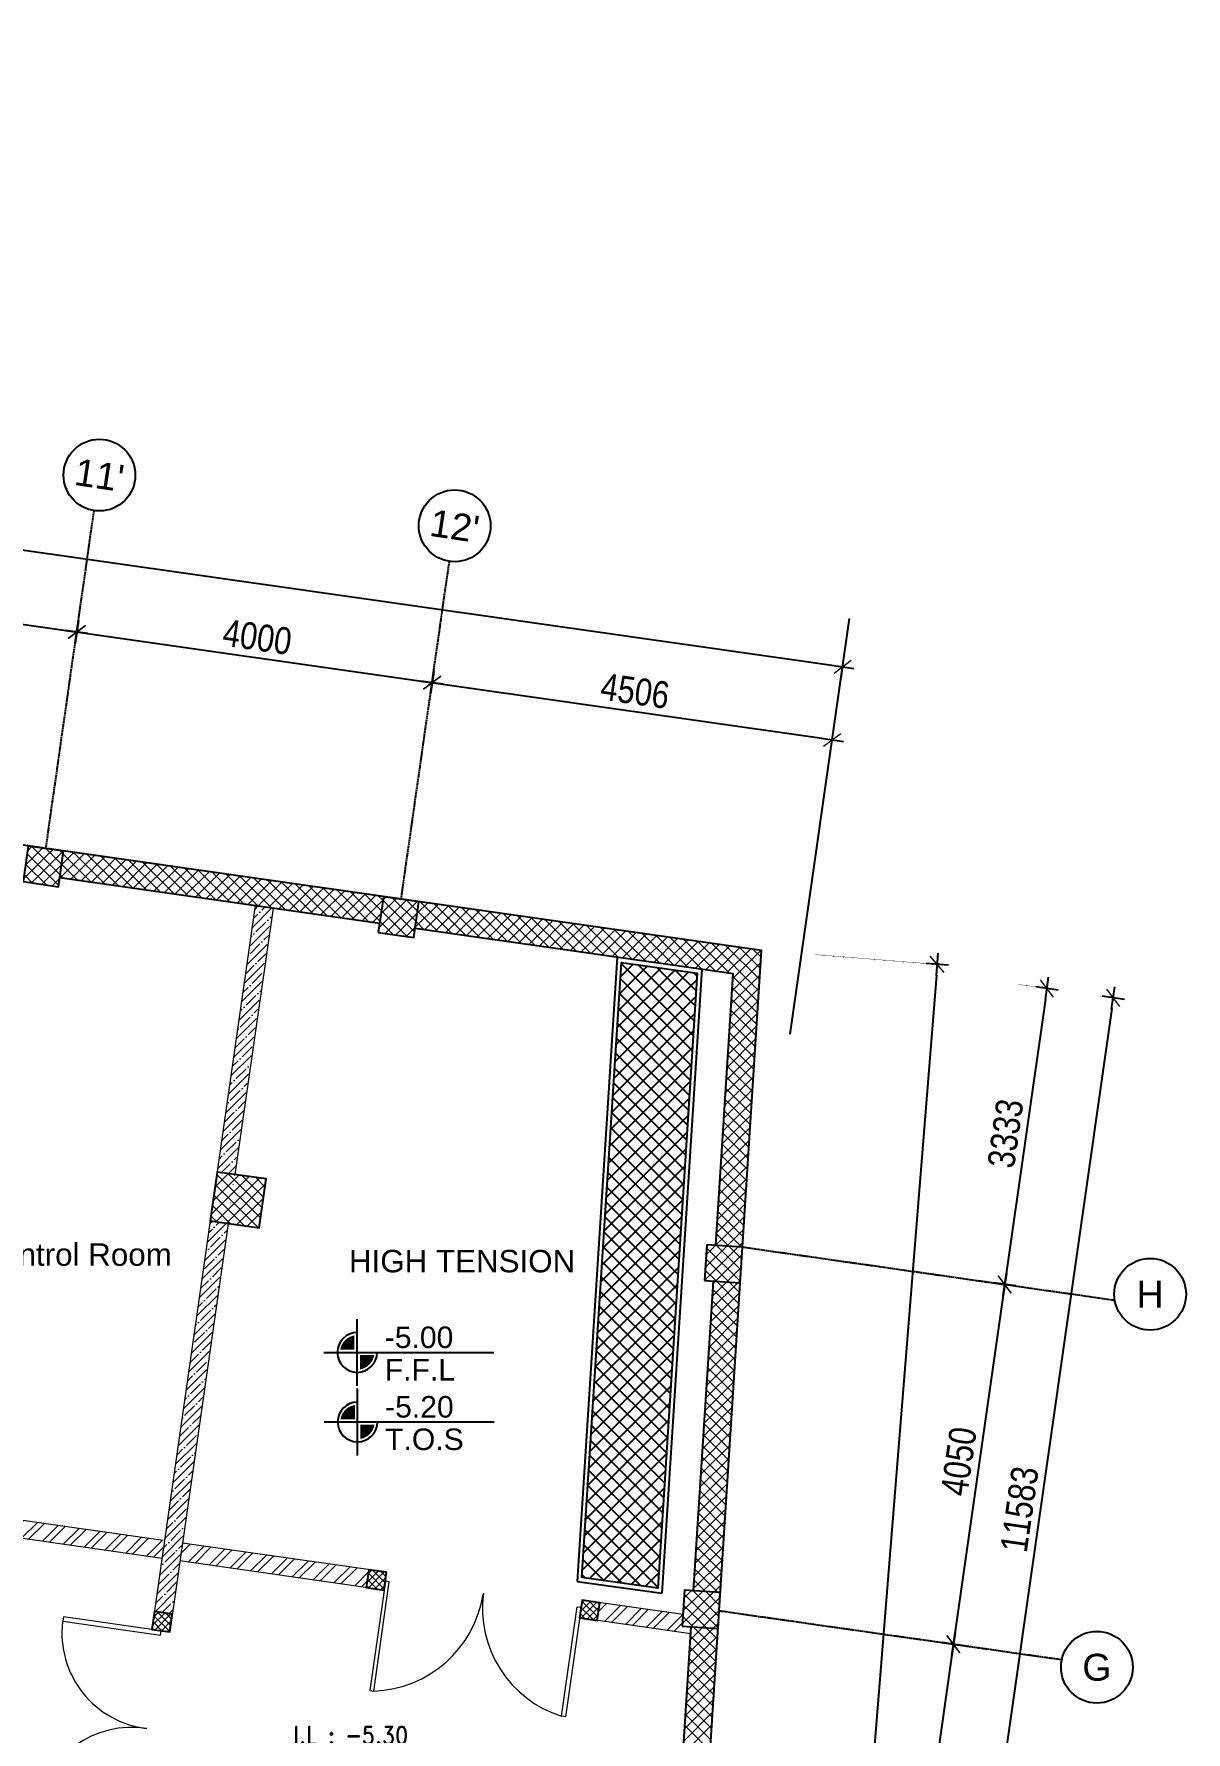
# Model space of a CAD drawing. Header units: inches. Extents: x 860051 to 1567527, y 277639 to 595672.
# Drawn here: x 1064481 to 1077322, y 358792 to 377720 of the extents above; entities that cross this region are included whole.
import ezdxf
from ezdxf.enums import TextEntityAlignment as Align

# ---------------------------------------------------------------- set-up
doc = ezdxf.new("R2010")
doc.units = ezdxf.units.IN
doc.header["$MEASUREMENT"] = 0
doc.linetypes.add('CENTER', pattern=[50.8, 31.75, -6.35, 6.35, -6.35])
doc.linetypes.add('DOT2', pattern=[3.175, 0, -3.175])
for name, color, linetype, lineweight in [('A-BLOCK', 43, 'Continuous', 13), ('A-DOOR', 10, 'Continuous', 15), ('A-HATCH CONCRETE', 254, 'Continuous', 5), ('wall hatch', 252, 'Continuous', 0)]:
    doc.layers.add(name, color=color, linetype=linetype, lineweight=lineweight)
for name, color, linetype in [('Axis', 9, 'CENTER'), ('dim-axis', 15, 'Continuous'), ('FFNEW', 252, 'Continuous'), ('P-PIPE-DRA-TXT', 181, 'Continuous'), ('S-COL', 210, 'Continuous'), ('S-WALL', 1, 'Continuous'), ('STEEL', 5, 'Continuous'), ('TEXT', 181, 'Continuous'), ('TRENCH', 8, 'Continuous')]:
    doc.layers.add(name, color=color, linetype=linetype)
doc.styles.add('ARIAL', font='ARIALN.TTF')
doc.styles.add('SS', font='romand.shx', dxfattribs={"width": 0.85, "height": 200})
doc.styles.add('style1', font='arial.ttf')
doc.dimstyles.new('DIM-100', dxfattribs={"dimscale": 150, "dimtxt": 2, "dimasz": 1, "dimexe": 0.75, "dimexo": 1, "dimgap": 0.5, "dimtad": 1, "dimdec": 0, "dimzin": 11, "dimdsep": 46, "dimtxsty": 'ARIAL', "dimblk": 'R', "dimcen": 2.5, "dimdle": 1, "dimclrd": 256, "dimclre": 256, "dimclrt": 256, "dimazin": 0, "dimtfac": 1, "dimtdec": 0, "dimtix": 1, "dimtmove": 2, "dimatfit": 3, "dimldrblk": 'R', "dimtolj": 1, "dimtzin": 3, "dimlwd": -1, "dimlwe": 13, "dimarcsym": 0})
pattern_1 = [(45, (1013480.555, -68927.58), (-39.7747564, 39.7747564), []), (135, (1013480.555, -68927.58), (-39.7747564, -39.7747564), [])]
pattern_2 = [(45, (1013480.555, -68927.58), (-66.29126, 66.29126), []), (135, (1013480.555, -68927.58), (-66.29126, -66.29126), [])]

# ---------------------------------------------------------------- blocks, each defined once
blk = doc.blocks.new('R')
for p, q in [((-1.05, 0), (1.05, 0)), ((0, -1.05), (0, 1.05))]:
    blk.add_line(p, q)
at = {"color": 4, "lineweight": 13}
blk.add_line((-0.71, -0.71), (0.71, 0.71), dxfattribs=at)
blk = doc.blocks.new('*D99')
at = {"layer": 'Defpoints', "color": 0, "transparency": 16777216}
for p in [(1472526, 590047), (1472055, 586747), (1472522, 586681)]:
    blk.add_point(p, dxfattribs=at)
at = {"layer": 'dim-axis', "color": 251, "linetype": 'DOT2', "lineweight": 13, "transparency": 16777216}
for p, q in [((1472675, 590025), (1473104, 589964)), ((1472204, 586726), (1472633, 586665))]:
    blk.add_line(p, q, dxfattribs=at)
at = {"layer": 'dim-axis', "color": 251, "transparency": 16777216}
blk.add_line((1472976, 589861), (1472539, 586800), dxfattribs=at)
at = {"layer": 'dim-axis', "color": 251, "transparency": 16777216, "xscale": 120, "yscale": 120, "zscale": 120}
for p, rotation in [((1472993, 589980), 81.87732561324607), ((1472522, 586681), 261.8773256132461)]:
    blk.add_blockref('R', p, dxfattribs=dict(at, rotation=rotation))
at = {"layer": 'dim-axis', "color": 251, "transparency": 16777216, "insert": (1472531, 588363), "char_height": 300, "attachment_point": 5, "rotation": 81.8773, "style": 'ARIAL'}
blk.add_mtext('\\A1;3333', dxfattribs=at)
blk = doc.blocks.new('*D100')
at = {"layer": 'Defpoints', "color": 0, "transparency": 16777216}
for p in [(1472055, 586747), (1471950, 582671), (1471950, 582671)]:
    blk.add_point(p, dxfattribs=at)
at = {"layer": 'dim-axis', "color": 251, "linetype": 'DOT2', "lineweight": 13, "transparency": 16777216}
for p, q in [((1472204, 586726), (1472633, 586665)), ((1471801, 582693), (1471838, 582687))]:
    blk.add_line(p, q, dxfattribs=at)
at = {"layer": 'dim-axis', "color": 251, "transparency": 16777216}
blk.add_line((1472505, 586562), (1471967, 582790), dxfattribs=at)
at = {"layer": 'dim-axis', "color": 251, "transparency": 16777216, "xscale": 120, "yscale": 120, "zscale": 120}
for p, rotation in [((1472522, 586681), 81.87732904779527), ((1471950, 582671), 261.8773290477953)]:
    blk.add_blockref('R', p, dxfattribs=dict(at, rotation=rotation))
at = {"layer": 'dim-axis', "color": 251, "transparency": 16777216, "insert": (1472010, 584708), "char_height": 300, "attachment_point": 5, "rotation": 81.8773, "style": 'ARIAL'}
blk.add_mtext('\\A1;4050', dxfattribs=at)
blk = doc.blocks.new('*D101')
at = {"layer": 'Defpoints', "color": 0, "transparency": 16777216}
for p in [(1471950, 582671), (1471356, 578514), (1471356, 578514)]:
    blk.add_point(p, dxfattribs=at)
at = {"layer": 'dim-axis', "color": 251, "linetype": 'DOT2', "lineweight": 13, "transparency": 16777216}
for p, q in [((1472098, 582650), (1472061, 582656)), ((1471505, 578492), (1471468, 578498))]:
    blk.add_line(p, q, dxfattribs=at)
at = {"layer": 'dim-axis', "color": 251, "transparency": 16777216}
blk.add_line((1471933, 582553), (1471373, 578632), dxfattribs=at)
at = {"layer": 'dim-axis', "color": 251, "transparency": 16777216, "xscale": 120, "yscale": 120, "zscale": 120}
for p, rotation in [((1471950, 582671), 81.87732904779527), ((1471356, 578514), 261.8773290477953)]:
    blk.add_blockref('R', p, dxfattribs=dict(at, rotation=rotation))
at = {"layer": 'dim-axis', "color": 251, "transparency": 16777216, "insert": (1471427, 580625), "char_height": 300, "attachment_point": 5, "rotation": 81.8773, "style": 'ARIAL'}
blk.add_mtext('\\A1;4200', dxfattribs=at)
blk = doc.blocks.new('*D104')
at = {"layer": 'Defpoints', "color": 0, "transparency": 16777216}
for p in [(1420642, 597441), (1470715, 593565), (1470260, 590370)]:
    blk.add_point(p, dxfattribs=at)
at = {"layer": 'dim-axis', "color": 251, "linetype": 'DOT2', "lineweight": 13, "transparency": 16777216}
for p, q in [((1420663, 597590), (1421113, 600748)), ((1470281, 590519), (1470731, 593676))]:
    blk.add_line(p, q, dxfattribs=at)
at = {"layer": 'dim-axis', "color": 251, "transparency": 16777216}
blk.add_line((1421216, 600619), (1470596, 593582), dxfattribs=at)
at = {"layer": 'dim-axis', "color": 251, "transparency": 16777216, "xscale": 120, "yscale": 120, "zscale": 120}
for p, rotation in [((1421097, 600636), 171.8890881608404), ((1470715, 593565), 351.8890881608405)]:
    blk.add_blockref('R', p, dxfattribs=dict(at, rotation=rotation))
at = {"layer": 'dim-axis', "color": 251, "transparency": 16777216, "insert": (1445938, 597327), "char_height": 300, "attachment_point": 5, "rotation": 351.8891, "style": 'ARIAL'}
blk.add_mtext('\\A1;50119', dxfattribs=at)
blk = doc.blocks.new('*D105')
at = {"layer": 'Defpoints', "color": 0, "transparency": 16777216}
for p in [(1473731, 589875), (1472094, 578408), (1472094, 578408)]:
    blk.add_point(p, dxfattribs=at)
at = {"layer": 'dim-axis', "color": 251, "linetype": 'DOT2', "lineweight": 13, "transparency": 16777216}
for p, q in [((1473582, 589896), (1473620, 589891)), ((1471946, 578429), (1471983, 578424))]:
    blk.add_line(p, q, dxfattribs=at)
at = {"layer": 'dim-axis', "color": 251, "transparency": 16777216}
blk.add_line((1473714, 589756), (1472111, 578527), dxfattribs=at)
at = {"layer": 'dim-axis', "color": 251, "transparency": 16777216, "xscale": 120, "yscale": 120, "zscale": 120}
for p, rotation in [((1473731, 589875), 81.87726641554076), ((1472094, 578408), 261.8772664155408)]:
    blk.add_blockref('R', p, dxfattribs=dict(at, rotation=rotation))
at = {"layer": 'dim-axis', "color": 251, "transparency": 16777216, "insert": (1472687, 584174), "char_height": 300, "attachment_point": 5, "rotation": 81.8773, "style": 'ARIAL'}
blk.add_mtext('\\A1;11583', dxfattribs=at)
blk = doc.blocks.new('*D82')
at = {"layer": 'Defpoints', "color": 0, "transparency": 16777216}
for p in [(1458412, 595871), (1462372, 595306), (1462179, 593953)]:
    blk.add_point(p, dxfattribs=at)
at = {"layer": 'dim-axis', "color": 251, "linetype": 'DOT2', "lineweight": 13, "transparency": 16777216}
for p, q in [((1458391, 595723), (1458203, 594407)), ((1462351, 595157), (1462163, 593842))]:
    blk.add_line(p, q, dxfattribs=at)
at = {"layer": 'dim-axis', "color": 251, "transparency": 16777216}
blk.add_line((1458338, 594502), (1462060, 593970), dxfattribs=at)
at = {"layer": 'dim-axis', "color": 251, "transparency": 16777216, "xscale": 120, "yscale": 120, "zscale": 120}
for p, rotation in [((1458219, 594519), 171.8736112541112), ((1462179, 593953), 351.8736112541112)]:
    blk.add_blockref('R', p, dxfattribs=dict(at, rotation=rotation))
at = {"layer": 'dim-axis', "color": 251, "transparency": 16777216, "insert": (1460231, 594462), "char_height": 300, "attachment_point": 5, "rotation": 351.8736, "style": 'ARIAL'}
blk.add_mtext('\\A1;4000', dxfattribs=at)
blk = doc.blocks.new('*D83')
at = {"layer": 'Defpoints', "color": 0, "transparency": 16777216}
for p in [(1462372, 595306), (1466332, 594741), (1466139, 593388)]:
    blk.add_point(p, dxfattribs=at)
at = {"layer": 'dim-axis', "color": 251, "linetype": 'DOT2', "lineweight": 13, "transparency": 16777216}
for p, q in [((1462351, 595157), (1462163, 593842)), ((1466311, 594592), (1466123, 593276))]:
    blk.add_line(p, q, dxfattribs=at)
at = {"layer": 'dim-axis', "color": 251, "transparency": 16777216}
blk.add_line((1462298, 593936), (1466020, 593405), dxfattribs=at)
at = {"layer": 'dim-axis', "color": 251, "transparency": 16777216, "xscale": 120, "yscale": 120, "zscale": 120}
for p, rotation in [((1462179, 593953), 171.8736112541112), ((1466139, 593388), 351.8736112541112)]:
    blk.add_blockref('R', p, dxfattribs=dict(at, rotation=rotation))
at = {"layer": 'dim-axis', "color": 251, "transparency": 16777216, "insert": (1464191, 593896), "char_height": 300, "attachment_point": 5, "rotation": 351.8736, "style": 'ARIAL'}
blk.add_mtext('\\A1;4000', dxfattribs=at)
blk = doc.blocks.new('*D84')
at = {"layer": 'Defpoints', "color": 0, "transparency": 16777216}
for p in [(1466332, 594741), (1470599, 592751), (1470462, 591787)]:
    blk.add_point(p, dxfattribs=at)
at = {"layer": 'dim-axis', "color": 251, "linetype": 'DOT2', "lineweight": 13, "transparency": 16777216}
for p, q in [((1466311, 594592), (1466123, 593276)), ((1470483, 591935), (1470615, 592862))]:
    blk.add_line(p, q, dxfattribs=at)
at = {"layer": 'dim-axis', "color": 251, "transparency": 16777216}
blk.add_line((1466257, 593371), (1470481, 592768), dxfattribs=at)
at = {"layer": 'dim-axis', "color": 251, "transparency": 16777216, "xscale": 120, "yscale": 120, "zscale": 120}
for p, rotation in [((1466139, 593388), 171.8736112541112), ((1470599, 592751), 351.8736112541112)]:
    blk.add_blockref('R', p, dxfattribs=dict(at, rotation=rotation))
at = {"layer": 'dim-axis', "color": 251, "transparency": 16777216, "insert": (1468401, 593295), "char_height": 300, "attachment_point": 5, "rotation": 351.8736, "style": 'ARIAL'}
blk.add_mtext('\\A1;4506', dxfattribs=at)
blk = doc.blocks.new('*D85')
at = {"layer": 'Defpoints', "color": 0, "transparency": 16777216}
for p in [(1470260, 590369), (1468019, 562459), (1469530, 562337)]:
    blk.add_point(p, dxfattribs=at)
at = {"layer": 'dim-axis', "color": 251, "linetype": 'DOT2', "lineweight": 13, "transparency": 16777216}
for p, q in [((1470409, 590357), (1471882, 590239)), ((1468169, 562447), (1469642, 562328))]:
    blk.add_line(p, q, dxfattribs=at)
at = {"layer": 'dim-axis', "color": 251, "transparency": 16777216}
blk.add_line((1471760, 590128), (1469539, 562457), dxfattribs=at)
at = {"layer": 'dim-axis', "color": 251, "transparency": 16777216, "xscale": 120, "yscale": 120, "zscale": 120}
for p, rotation in [((1471770, 590248), 85.410651128382), ((1469530, 562337), 265.410651128382)]:
    blk.add_blockref('R', p, dxfattribs=dict(at, rotation=rotation))
at = {"layer": 'dim-axis', "color": 251, "transparency": 16777216, "insert": (1470422, 576311), "char_height": 300, "attachment_point": 5, "rotation": 85.4107, "style": 'ARIAL'}
blk.add_mtext('\\A1;28000', dxfattribs=at)
blk = doc.blocks.new('SGSR')
at = {"layer": 'Axis', "color": 251, "ltscale": 0.5}
for p, q in [((1461834.2, 591539.6), (1462371.9, 595305.9)), ((1465794.1, 590974.5), (1466331.7, 594740.6)), ((1469599, 587098), (1473733.4, 586507.9)), ((1469339.1, 583044), (1473161.2, 582498.5))]:
    blk.add_line(p, q, dxfattribs=at)
at = {"layer": 'Axis', "color": 251, "linetype": 'Continuous', "ltscale": 0.5}
blk.add_line((1470131, 589469), (1470792.7, 594104.7), dxfattribs=at)
at = {"layer": 'Axis', "color": 251, "linetype": 'Continuous'}
for centre in [(1462431.2, 595702.1), (1466390.9, 595137), (1474142.1, 586571.3), (1473548.5, 582413.6)]:
    blk.add_circle(centre, 400, dxfattribs=at)
at = {"layer": 'S-WALL', "color": 251}
blk.add_lwpolyline([(1417889.2, 562458.6), (1468019.2, 562458.6), (1469810.8, 590401.2), (1420184.3, 597484.1)], close=True, dxfattribs=at)
at = {"layer": 'Axis', "color": 251, "linetype": 'Continuous', "style": 'style1'}
for s, p in [("11'", (1462431.2, 595702.1)), ("12'", (1466390.9, 595137))]:
    blk.add_text(s, height=300, rotation=351.41133, dxfattribs=at).set_placement(p, align=Align.MIDDLE)
for s, p in [('H', (1474142.1, 586571.3)), ('G', (1473548.5, 582413.6))]:
    blk.add_text(s, height=300, dxfattribs=at).set_placement(p, align=Align.MIDDLE)
at = {"layer": 'dim-axis', "color": 251}
for p1, p2, distance, picture, middle in [((1420641.6, 597441.4), (1470259.6, 590370.1), 3227.1, '*D104', (1445938.1, 597326.5)), ((1470259.6, 590369.1), (1468019.2, 562458.6), 1515.3, '*D85', (1470422.4, 576310.8)), ((1473731, 589874.6), (1472094.4, 578408.2), 0, '*D105', (1472686.8, 584173.7)), ((1472526, 590046.6), (1472055.2, 586747.4), 471.4, '*D99', (1472531.4, 588362.6))]:
    dim = blk.add_aligned_dim(p1=p1, p2=p2, distance=distance, dimstyle='DIM-100', override={"dimasz": 0.8, "dimclrd": 251, "dimclre": 251, "dimclrt": 251}, dxfattribs=at)
    dim.commit()
    dim.dimension.update_dxf_attribs({"geometry": picture, "text_midpoint": middle})
for base, p1, p2, angle, picture, middle in [((1462178.7, 593953.2), (1458412, 595871.2), (1462371.9, 595305.9), 171.87361, '*D82', (1460231.1, 594461.8)), ((1466138.6, 593387.8), (1462371.9, 595305.9), (1466331.7, 594740.6), 171.87361, '*D83', (1464190.9, 593896.4)), ((1470599.5, 592750.8), (1466331.7, 594740.6), (1470461.8, 591786.8), 171.87361, '*D84', (1468401.3, 593295.2)), ((1471949.6, 582671.4), (1472055.2, 586747.4), (1471949.6, 582671.4), 81.87733, '*D100', (1472009.8, 584708.4)), ((1471356.1, 578513.6), (1471949.6, 582671.4), (1471356.1, 578513.6), 81.87733, '*D101', (1471427, 580624.7))]:
    dim = blk.add_linear_dim(base=base, p1=p1, p2=p2, angle=angle, dimstyle='DIM-100', override={"dimasz": 0.8, "dimclrd": 251, "dimclre": 251, "dimclrt": 251}, dxfattribs=at)
    dim.commit()
    dim.dimension.update_dxf_attribs({"geometry": picture, "text_midpoint": middle})

msp = doc.modelspace()

# ---------------------------------------------------------------- hatches: boundary and pattern name
at = {"layer": 'A-HATCH CONCRETE'}
h = msp.add_hatch(dxfattribs=at)
h.set_pattern_fill('ANSI37', color=254, scale=750)
h.set_pattern_definition(pattern_2)
h.paths.add_polyline_path([(1064359.6, 368271.3), (1064755.6, 368214.8), (1064812.1, 368610.8), (1064416.1, 368667.3)])
h = msp.add_hatch(dxfattribs=at)
h.set_pattern_fill('ANSI37', color=254, scale=750)
h.set_pattern_definition([(45, (1013479.92, -68927.58), (-66.29126, 66.29126), []), (135, (1013479.92, -68927.58), (-66.29126, -66.29126), [])])
h.paths.add_polyline_path([(1068318.8, 367706), (1068714.8, 367649.5), (1068771.3, 368045.5), (1068375.3, 368102)])
h = msp.add_hatch(dxfattribs=at)
h.set_pattern_fill('ANSI37', color=254, scale=750)
h.set_pattern_definition(pattern_2)
h.paths.add_polyline_path([(1066446, 364490.1), (1066990.5, 364412.4), (1067068.2, 364956.9), (1066523.7, 365034.6)])
h = msp.add_hatch(dxfattribs=at)
h.set_pattern_fill('ANSI37', color=254, scale=750)
h.set_pattern_definition(pattern_2)
h.paths.add_polyline_path([(1071954.4, 363825), (1072353.6, 363799.4), (1072379.2, 364198.6), (1071980, 364224.2)])
h = msp.add_hatch(dxfattribs=at)
h.set_pattern_fill('ANSI37,_O', color=254, scale=450)
h.set_pattern_definition(pattern_1)
h.paths.add_polyline_path([(1068411.5, 360573.2), (1068213.5, 360601.4), (1068185.2, 360403.4), (1068383.3, 360375.2)])
h = msp.add_hatch(dxfattribs=at)
h.set_pattern_fill('ANSI37,_O', color=254, scale=450)
h.set_pattern_definition(pattern_1)
h.paths.add_polyline_path([(1070787.4, 360234.1), (1070589.4, 360262.2), (1070561.2, 360064.3), (1070759.2, 360036.1)])
h = msp.add_hatch(dxfattribs=at)
h.set_pattern_fill('ANSI37', color=254, scale=750)
h.set_pattern_definition([(45, (1013479.6, -68925.56), (-66.29126, 66.29126), []), (135, (1013479.6, -68925.56), (-66.29126, -66.29126), [])])
h.paths.add_polyline_path([(1071706.3, 359973), (1072105.4, 359947.4), (1072131, 360346.5), (1071731.9, 360372.1)])
h = msp.add_hatch(dxfattribs=at)
h.set_pattern_fill('ANSI37,_O', color=254, scale=450)
h.set_pattern_definition(pattern_1)
h.paths.add_polyline_path([(1066022.3, 360106), (1065824.3, 360134.1), (1065796.1, 359936.1), (1065994.1, 359908)])
at = {"layer": 'STEEL', "ltscale": 0.5}
for points in [[(1068053.7, 363053.6), (1067894.1, 363053.6, -0.3250229), (1068053.7, 363213.2)], [(1068273.4, 362993.6), (1068113.7, 362993.6), (1068113.7, 362833.9, 0.3250229)], [(1068057.5, 362278.5), (1067897.9, 362278.5, -0.3250229), (1068057.5, 362438.2)], [(1068277.2, 362218.5), (1068117.5, 362218.5), (1068117.5, 362058.9, 0.3250229)]]:
    msp.add_hatch(color=254, dxfattribs=at).paths.add_polyline_path(points)
at = {"layer": 'TRENCH'}
h = msp.add_hatch(dxfattribs=at)
h.set_pattern_fill('ANSI37', color=254, scale=1000)
h.set_pattern_definition([(45, (503730.67, -64842.73), (-88.388348, 88.388348), []), (135, (503730.67, -64842.73), (-88.388348, -88.388348), [])])
h.paths.add_polyline_path([(1071872.9, 367250.9), (1071028.9, 367371.4), (1070589.1, 360514.7), (1071433.1, 360394.3)])
at = {"layer": 'wall hatch', "ltscale": 500}
h = msp.add_hatch(dxfattribs=at)
h.set_pattern_fill('ANSI35', color=254, scale=500)
h.set_pattern_definition([(45, (1065528.91, 357536.53), (-88.3883, 88.3883), []), (45, (1065617.3, 357536.53), (-88.3883, 88.3883), [156.25, -31.25, 0, -31.25])])
edge = h.paths.add_edge_path(flags=17)
edge.add_line((1067161, 368028), (1066963.1, 368056.3))
edge.add_line((1066963.1, 368056.3), (1065851.4, 360267.7))
edge.add_line((1065851.4, 360267.7), (1066064.9, 360237.2))
edge.add_line((1066064.9, 360237.2), (1067161, 368028))
edge.add_line((1067161, 368028), (1066963.1, 368056.3))
h.paths.add_polyline_path([(1067161, 368028), (1066963.1, 368056.3), (1065851.4, 360267.7), (1066064.9, 360237.2)], flags=17)
h.paths.add_polyline_path([(1065336.9, 356718.9), (1065365.1, 356916.9), (1061373.4, 357486.6), (1061373.4, 357325.1), (1061373.4, 357288.1), (1061373.4, 346559.4), (1061573.4, 346559.4), (1061573.4, 357256)])
h.paths.add_polyline_path([(1065655, 357532.1), (1065457, 357560.3), (1065421.6, 357312.8), (1065619.6, 357284.6)])
h.paths.add_polyline_path([(1061373.4, 345259.4), (1061573.4, 345262.3), (1061573.4, 345359.4), (1061373.4, 345359.4)])
h = msp.add_hatch(dxfattribs=at)
h.set_pattern_fill('ANSI35', color=254, scale=500)
h.set_pattern_definition([(45, (1013480.56, -68927.58), (-88.388348, 88.388348), []), (45, (1013568.94, -68927.58), (-88.388348, 88.388348), [156.25, -31.25, 0, -31.25])])
edge = h.paths.add_edge_path()
edge.add_line((1067145.6, 367976.1), (1066947.6, 368004.4))
edge.add_line((1066947.6, 368004.4), (1065825.1, 360134))
edge.add_line((1065825.1, 360134), (1066022.2, 360106))
edge.add_line((1066022.2, 360106), (1067137.4, 367977.3))
edge.add_line((1067137.4, 367977.3), (1066950.4, 368004))
h.paths.add_polyline_path([(1066644, 364461.8), (1066446, 364490.1), (1066523.7, 365034.6), (1066721.7, 365006.3)], flags=17)
h = msp.add_hatch(dxfattribs=at)
h.set_pattern_fill('ANSI32', color=254, scale=500)
h.set_pattern_definition([(45, (1013452.27, -69125.6), (-132.58252, 132.58252), []), (45, (1013540.66, -69125.6), (-132.58252, 132.58252), [])])
h.paths.add_polyline_path([(1065909.1, 360728.2), (1065937.4, 360926.2), (1064254.4, 361166.4), (1064226.2, 360968.4)])
h.paths.add_polyline_path([(1070788.2, 360234.1), (1070760, 360036.1), (1071702.8, 359902.5), (1071715.7, 360102.7)])
h.paths.add_polyline_path([(1068186, 360403.2), (1068214.3, 360601.2), (1066135.4, 360898), (1066107.1, 360700)])

# ---------------------------------------------------------------- linework, layer by layer
at = {"layer": 'A-BLOCK', "color": 254, "ltscale": 100}
for p, q in [((1066947.6, 368004.4), (1065937.4, 360926.2)), ((1067145.6, 367976.1), (1066721.7, 365006.3)), ((1066644, 364461.8), (1066135.4, 360898)), ((1065921, 360928.5), (1064254.4, 361166.4)), ((1065909.1, 360728.2), (1064226.2, 360968.4)), ((1065937.4, 360926.2), (1065796.1, 359936.3)), ((1066135.4, 360898), (1065994.1, 359908)), ((1068412.3, 360573), (1066135.4, 360898)), ((1068384, 360375), (1066107.1, 360700)), ((1068384, 360375), (1068412.3, 360573)), ((1070562, 360064.1), (1070590.2, 360262.1)), ((1071715.6, 360101.5), (1070590.2, 360262.1)), ((1071801.6, 359887.2), (1070562, 360064.1)), ((1065796.1, 359936.1), (1065994.1, 359908))]:
    msp.add_line(p, q, dxfattribs=at)
at = {"layer": 'A-DOOR', "color": 254}
for p, q in [((1068441.7, 360467.8), (1068398.2, 360474)), ((1070535.2, 360188.8), (1070578.9, 360182.6)), ((1065890.5, 359871.4), (1065897.7, 359920.9))]:
    msp.add_line(p, q, dxfattribs=at)
for points in [[(1068391.9, 360430.4), (1068398.2, 360474), (1068224.1, 359254.5), (1068267.7, 359248.2), (1068441.7, 360467.8)], [(1065848.1, 359927.9), (1065897.6, 359920.9), (1064808.9, 360077.6), (1064801.9, 360028.1), (1065890.5, 359871.4)], [(1070572.6, 360139), (1070578.8, 360182.6), (1070404.7, 358963.1), (1070361.2, 358969.3), (1070535.2, 360188.8)]]:
    msp.add_lwpolyline(points, dxfattribs=at)
for centre, radius, start, end in [((1068223.6, 360528.1), 1280.6, 271.97312, 351.02537), ((1070740.5, 360172.5), 1261.6, 172.41266, 252.49964), ((1065860.9, 359893.3), 1067.7, 173.08036, 263.53625), ((1065576.4, 357753.2), 1091.6, 81.34021, 169.64118)]:
    msp.add_arc(centre, radius, start, end, dxfattribs=at)
at = {"layer": 'A-HATCH CONCRETE', "color": 254, "linetype": 'Continuous'}
for p, q in [((1064574.7, 368644.7), (1064576, 368645.9)), ((1064612.9, 368639.2), (1064611.3, 368640.9)), ((1064690.8, 368628.1), (1064692, 368629.4)), ((1064767.6, 368617.1), (1064765.9, 368618.8)), ((1064774.9, 368314.5), (1065040.1, 368579.7)), ((1064791, 368463.2), (1064924.1, 368596.2)), ((1064806.8, 368611.5), (1064808, 368612.8)), ((1065119.4, 368265.3), (1064807.3, 368577.4)), ((1064890.9, 368297.9), (1065156.1, 368563.1)), ((1065274.1, 368243.2), (1064920.6, 368596.7)), ((1065007, 368281.4), (1065272.1, 368546.6)), ((1065428.7, 368221.2), (1065075.2, 368574.7)), ((1065123, 368264.8), (1065388.2, 368530)), ((1065583.4, 368199.1), (1065229.9, 368552.6)), ((1065738, 368177), (1065384.5, 368530.5)), ((1064810.1, 368309.5), (1064774.2, 368345.4)), ((1064964.8, 368287.4), (1064790.8, 368461.4)), ((1065239, 368248.3), (1065504.2, 368513.4)), ((1065355, 368231.7), (1065620.2, 368496.9)), ((1065471, 368215.1), (1065736.2, 368480.3)), ((1065892.7, 368155), (1065539.2, 368508.4)), ((1065587.1, 368198.6), (1065852.3, 368463.8)), ((1066047.3, 368132.9), (1065693.9, 368486.4)), ((1065703.1, 368182), (1065968.3, 368447.2)), ((1065819.1, 368165.5), (1066084.3, 368430.6)), ((1066202, 368110.8), (1065848.5, 368464.3)), ((1065935.1, 368148.9), (1066200.3, 368414.1)), ((1066356.7, 368088.7), (1066003.2, 368442.2)), ((1066051.2, 368132.3), (1066316.4, 368397.5)), ((1066511.3, 368066.7), (1066157.8, 368420.2)), ((1066167.2, 368115.8), (1066432.4, 368381)), ((1066283.2, 368099.2), (1066548.4, 368364.4)), ((1066666, 368044.6), (1066312.5, 368398.1)), ((1066399.2, 368082.7), (1066664.4, 368347.8)), ((1066820.6, 368022.5), (1066467.1, 368376)), ((1066975.3, 368000.4), (1066621.8, 368353.9)), ((1066515.3, 368066.1), (1066780.4, 368331.3)), ((1066631.3, 368049.5), (1066896.5, 368314.7)), ((1066747.3, 368033), (1067012.5, 368298.2)), ((1067129.9, 367978.4), (1066776.4, 368331.9)), ((1066863.3, 368016.4), (1067128.5, 368281.6)), ((1067284.6, 367956.3), (1066931.1, 368309.8)), ((1066979.3, 367999.9), (1067244.5, 368265.1)), ((1067439.2, 367934.2), (1067085.8, 368287.7)), ((1067095.4, 367983.3), (1067360.6, 368248.5)), ((1067211.4, 367966.7), (1067476.6, 368231.9)), ((1067593.9, 367912.1), (1067240.4, 368265.6)), ((1067327.4, 367950.2), (1067592.6, 368215.4)), ((1067748.6, 367890.1), (1067395.1, 368243.6)), ((1067443.4, 367933.6), (1067708.6, 368198.8)), ((1067903.2, 367868), (1067549.7, 368221.5)), ((1067559.5, 367917.1), (1067824.7, 368182.3)), ((1067675.5, 367900.5), (1067940.7, 368165.7)), ((1068057.9, 367845.9), (1067704.4, 368199.4)), ((1068212.5, 367823.9), (1067859, 368177.3)), ((1068337.4, 367831.6), (1068013.7, 368155.3)), ((1067791.5, 367883.9), (1068056.7, 368149.1)), ((1067907.5, 367867.4), (1068172.7, 368132.6)), ((1068023.6, 367850.8), (1068288.7, 368116)), ((1068139.6, 367834.3), (1068370.7, 368065.4)), ((1068353.9, 367947.6), (1068168.3, 368133.2)), ((1068370.5, 368063.7), (1068323, 368111.1)), ((1068403.4, 368098.1), (1068404.8, 368099.5)), ((1068479.5, 368087.2), (1068477.7, 368089.1)), ((1068519.4, 368081.5), (1068520.8, 368082.9)), ((1068634.1, 368065.2), (1068632.3, 368067)), ((1068635.5, 368065), (1068636.8, 368066.3)), ((1068731.7, 367763.5), (1068984.9, 368016.7)), ((1068751.5, 368048.4), (1068752.8, 368049.8)), ((1068753.8, 367918.1), (1068868.9, 368033.2)), ((1069140.5, 367691.4), (1068787, 368044.9)), ((1068835.7, 367734.9), (1069100.9, 368000.1)), ((1069295.1, 367669.3), (1068941.6, 368022.8)), ((1068951.7, 367718.4), (1069216.9, 367983.5)), ((1069067.8, 367701.8), (1069333, 367967)), ((1069449.8, 367647.3), (1069096.3, 368000.8)), ((1069604.4, 367625.2), (1069250.9, 367978.7)), ((1068255.6, 367817.7), (1068348.6, 367910.8)), ((1068831.1, 367735.6), (1068740.6, 367826.1)), ((1068985.8, 367713.5), (1068757.2, 367942.1)), ((1069183.8, 367685.2), (1069449, 367950.4)), ((1069299.8, 367668.7), (1069565, 367933.9)), ((1069759.1, 367603.1), (1069405.6, 367956.6)), ((1069415.8, 367652.1), (1069681, 367917.3)), ((1069531.9, 367635.6), (1069797, 367900.7)), ((1069913.7, 367581), (1069560.2, 367934.5)), ((1069647.9, 367619), (1069913.1, 367884.2)), ((1070068.4, 367559), (1069714.9, 367912.5)), ((1069763.9, 367602.4), (1070029.1, 367867.6)), ((1070223.1, 367536.9), (1069869.6, 367890.4)), ((1069879.9, 367585.9), (1070145.1, 367851.1)), ((1069995.9, 367569.3), (1070261.1, 367834.5)), ((1070377.7, 367514.8), (1070024.2, 367868.3)), ((1070112, 367552.8), (1070377.2, 367817.9)), ((1070532.4, 367492.8), (1070178.9, 367846.2)), ((1070228, 367536.2), (1070493.2, 367801.4)), ((1070687, 367470.7), (1070333.5, 367824.2)), ((1070344, 367519.6), (1070609.2, 367784.8)), ((1070841.7, 367448.6), (1070488.2, 367802.1)), ((1070996.3, 367426.5), (1070642.8, 367780)), ((1070460, 367503.1), (1070725.2, 367768.3)), ((1070576.1, 367486.5), (1070841.3, 367751.7)), ((1070692.1, 367470), (1070957.3, 367735.2)), ((1071151, 367404.5), (1070797.5, 367758)), ((1070808.1, 367453.4), (1071073.3, 367718.6)), ((1070924.1, 367436.8), (1071189.3, 367702)), ((1071305.6, 367382.4), (1070952.1, 367735.9)), ((1071040.2, 367420.3), (1071305.3, 367685.5)), ((1071460.3, 367360.3), (1071106.8, 367713.8)), ((1071156.2, 367403.7), (1071421.4, 367668.9)), ((1071615, 367338.2), (1071261.5, 367691.7)), ((1071272.2, 367387.2), (1071537.4, 367652.4)), ((1071388.2, 367370.6), (1071653.4, 367635.8)), ((1071769.6, 367316.2), (1071416.1, 367669.7)), ((1071504.2, 367354), (1071769.4, 367619.2)), ((1071924.3, 367294.1), (1071570.8, 367647.6)), ((1071620.3, 367337.5), (1071885.5, 367602.7)), ((1072078.9, 367272), (1071725.4, 367625.5)), ((1071736.3, 367320.9), (1072001.5, 367586.1)), ((1072233.6, 367250), (1071880.1, 367603.4)), ((1071852.3, 367304.4), (1072117.5, 367569.6)), ((1071968.3, 367287.8), (1072233.5, 367553)), ((1072561.7, 367054.4), (1072034.7, 367581.4)), ((1072084.4, 367271.2), (1072349.6, 367536.4)), ((1072569.7, 367179), (1072189.4, 367559.3)), ((1072200.4, 367254.7), (1072465.6, 367519.9)), ((1072269.9, 367191.6), (1072581.6, 367503.3)), ((1072577.7, 367303.6), (1072344, 367537.2)), ((1072585.7, 367428.1), (1072498.7, 367515.2)), ((1072251.8, 366908.3), (1072573, 367229.5)), ((1072260.8, 367050), (1072582.1, 367371.2)), ((1072553.8, 366929.8), (1072271.2, 367212.3)), ((1072242.7, 366766.6), (1072563.9, 367087.9)), ((1072545.8, 366805.2), (1072263.3, 367087.7)), ((1072233.6, 366625), (1072554.8, 366946.2)), ((1072529.8, 366556), (1072247.3, 366838.5)), ((1072537.8, 366680.6), (1072255.3, 366963.1)), ((1072215.4, 366341.7), (1072536.6, 366662.9)), ((1072224.5, 366483.3), (1072545.7, 366804.5)), ((1072521.8, 366431.4), (1072239.3, 366713.9)), ((1072206.3, 366200), (1072527.6, 366521.2)), ((1072505.8, 366182.2), (1072223.3, 366464.7)), ((1072513.8, 366306.8), (1072231.3, 366589.3)), ((1072197.3, 366058.3), (1072518.5, 366379.5)), ((1072497.8, 366057.6), (1072215.3, 366340.1)), ((1072179.1, 365775), (1072500.3, 366096.2)), ((1072188.2, 365916.7), (1072509.4, 366237.9)), ((1072481.9, 365808.4), (1072199.4, 366090.9)), ((1072489.8, 365933), (1072207.3, 366215.5)), ((1072170, 365633.3), (1072491.2, 365954.5)), ((1072473.9, 365683.8), (1072191.4, 365966.3)), ((1072160.9, 365491.7), (1072482.1, 365812.9)), ((1072457.9, 365434.6), (1072175.4, 365717.2)), ((1072465.9, 365559.2), (1072183.4, 365841.7)), ((1072142.8, 365208.3), (1072464, 365529.5)), ((1072151.8, 365350), (1072473.1, 365671.2)), ((1072449.9, 365310.1), (1072167.4, 365592.6)), ((1072133.7, 365066.7), (1072454.9, 365387.9)), ((1072433.9, 365060.9), (1072151.4, 365343.4)), ((1072441.9, 365185.5), (1072159.4, 365468)), ((1072124.6, 364925), (1072445.8, 365246.2)), ((1072425.9, 364936.3), (1072143.4, 365218.8)), ((1072106.4, 364641.7), (1072427.6, 364962.9)), ((1072115.5, 364783.3), (1072436.7, 365104.5)), ((1072410, 364687.1), (1072127.5, 364969.6)), ((1072417.9, 364811.7), (1072135.4, 365094.2)), ((1072097.3, 364500), (1072418.6, 364821.2)), ((1072402, 364562.5), (1072119.5, 364845)), ((1072088.3, 364358.3), (1072409.5, 364679.5)), ((1072386, 364313.3), (1072103.5, 364595.8)), ((1072394, 364437.9), (1072111.5, 364720.4)), ((1072080.3, 364217.8), (1072400.4, 364537.9)), ((1072367.4, 364199.3), (1072095.5, 364471.2)), ((1072204.9, 364209.8), (1072391.3, 364396.2)), ((1072084, 364217.5), (1072079.5, 364222)), ((1072225.7, 364208.4), (1072087.5, 364346.6)), ((1072329.5, 364201.8), (1072382.2, 364254.5)), ((1072033.8, 363508.3), (1072326.6, 363801.1)), ((1072042.8, 363650), (1072202, 363809.1)), ((1072051.9, 363791.7), (1072077.4, 363817.1)), ((1072338.1, 363565.7), (1072087.3, 363816.5)), ((1072346, 363690.3), (1072229, 363807.4)), ((1072024.7, 363366.7), (1072345.9, 363687.9)), ((1072330.1, 363441.1), (1072047.6, 363723.7)), ((1072015.6, 363225), (1072336.8, 363546.2)), ((1072314.1, 363192), (1072031.6, 363474.5)), ((1072322.1, 363316.6), (1072039.6, 363599.1)), ((1071997.4, 362941.7), (1072318.6, 363262.9)), ((1072006.5, 363083.3), (1072327.7, 363404.5)), ((1072306.1, 363067.4), (1072023.6, 363349.9)), ((1071988.3, 362800), (1072309.6, 363121.2)), ((1072290.1, 362818.2), (1072007.6, 363100.7)), ((1072298.1, 362942.8), (1072015.6, 363225.3)), ((1071979.3, 362658.3), (1072300.5, 362979.5)), ((1072274.1, 362569), (1071991.6, 362851.5)), ((1072282.1, 362693.6), (1071999.6, 362976.1)), ((1071961.1, 362375), (1072282.3, 362696.2)), ((1071970.2, 362516.7), (1072291.4, 362837.9)), ((1072266.2, 362444.4), (1071983.7, 362726.9)), ((1071952, 362233.3), (1072273.2, 362554.6)), ((1072250.2, 362195.2), (1071967.7, 362477.7)), ((1072258.2, 362319.8), (1071975.7, 362602.3)), ((1071942.9, 362091.7), (1072264.1, 362412.9)), ((1072242.2, 362070.6), (1071959.7, 362353.1)), ((1071924.8, 361808.3), (1072246, 362129.6)), ((1071933.8, 361950), (1072255.1, 362271.2)), ((1072226.2, 361821.4), (1071943.7, 362103.9)), ((1072234.2, 361946), (1071951.7, 362228.5)), ((1071915.7, 361666.7), (1072236.9, 361987.9)), ((1072218.2, 361696.8), (1071935.7, 361979.3)), ((1071906.6, 361525), (1072227.8, 361846.2)), ((1072202.2, 361447.6), (1071919.7, 361730.2)), ((1072210.2, 361572.2), (1071927.7, 361854.7)), ((1071888.4, 361241.7), (1072209.6, 361562.9)), ((1071897.5, 361383.3), (1072218.7, 361704.6)), ((1072194.3, 361323.1), (1071911.8, 361605.6)), ((1071879.3, 361100), (1072200.6, 361421.2)), ((1072178.3, 361073.9), (1071895.8, 361356.4)), ((1072186.3, 361198.5), (1071903.8, 361481)), ((1071870.3, 360958.3), (1072191.5, 361279.6)), ((1072170.3, 360949.3), (1071887.8, 361231.8)), ((1071852.1, 360675), (1072173.3, 360996.2)), ((1071861.2, 360816.7), (1072182.4, 361137.9)), ((1072154.3, 360700.1), (1071871.8, 360982.6)), ((1072162.3, 360824.7), (1071879.8, 361107.2)), ((1071843, 360533.3), (1072164.2, 360854.6)), ((1072146.3, 360575.5), (1071863.8, 360858)), ((1071833.9, 360391.7), (1072155.1, 360712.9)), ((1072108.7, 360348), (1071847.8, 360608.8)), ((1072138.3, 360450.9), (1071855.8, 360733.4)), ((1071967, 360357.1), (1071839.9, 360484.2)), ((1071934, 360359.2), (1072146.1, 360571.2)), ((1072058.6, 360351.2), (1072137, 360429.6)), ((1071721.4, 360205), (1071721.1, 360205.2)), ((1071726.2, 360284), (1071726.9, 360284.6)), ((1071730, 360328.9), (1071729.1, 360329.8)), ((1071807.6, 360365.3), (1071809.4, 360367.2)), ((1071827.4, 360364), (1071825.3, 360366.1)), ((1071713.2, 360080.6), (1071712.8, 360081)), ((1071717, 360142.2), (1071717.1, 360142.3)), ((1071707.1, 359999.7), (1071708, 360000.6)), ((1071779.4, 359541.7), (1072100, 359862.3)), ((1071788.5, 359683.4), (1072055.7, 359950.6)), ((1071797.6, 359825), (1071931.1, 359958.6)), ((1072081.9, 359579.3), (1071799.9, 359861.2)), ((1071806.5, 359966.5), (1071806.6, 359966.6)), ((1072089.9, 359703.9), (1071828.6, 359965.2)), ((1072097.8, 359828.5), (1071970.3, 359956.1)), ((1071770.3, 359400), (1072090.9, 359720.6)), ((1072073.9, 359454.7), (1071791.9, 359736.7)), ((1071761.3, 359258.4), (1072081.9, 359579)), ((1072058, 359205.4), (1071775.9, 359487.5)), ((1072066, 359330), (1071783.9, 359612.1)), ((1071743.1, 358975), (1072063.8, 359295.7)), ((1071752.2, 359116.7), (1072072.8, 359437.3)), ((1072050, 359080.8), (1071768, 359362.9)), ((1071734, 358833.4), (1072054.7, 359154)), ((1072034.1, 358831.6), (1071752, 359113.7)), ((1072042, 358956.2), (1071760, 359238.3)), ((1071724.9, 358691.7), (1072045.6, 359012.4)), ((1072026.1, 358707), (1071744, 358989.1)), ((1071715.8, 358550), (1072036.6, 358870.8)), ((1072018.1, 358582.4), (1071736, 358864.5))]:
    msp.add_line(p, q, dxfattribs=at)
at = {"layer": 'S-COL', "color": 254, "linetype": 'ByBlock'}
for points in [[(1064359.6, 368271.3), (1064755.6, 368214.8), (1064812.1, 368610.8), (1064416.1, 368667.3)], [(1068318.8, 367706), (1068714.8, 367649.5), (1068771.3, 368045.5), (1068375.3, 368102)], [(1066446, 364490.1), (1066990.5, 364412.4), (1067068.2, 364956.9), (1066523.7, 365034.6)], [(1071954.4, 363825), (1072353.6, 363799.4), (1072379.2, 364198.6), (1071980, 364224.2)], [(1071706.3, 359973), (1072105.4, 359947.4), (1072131, 360346.5), (1071731.9, 360372.1)]]:
    msp.add_lwpolyline(points, close=True, dxfattribs=at)
at = {"layer": 'S-COL', "color": 254}
for points in [[(1068411.5, 360573.2), (1068213.5, 360601.4), (1068185.2, 360403.4), (1068383.3, 360375.2), (1068411.5, 360573.2)], [(1070787.4, 360234.1), (1070589.4, 360262.2), (1070561.2, 360064.3), (1070759.2, 360036.1), (1070787.4, 360234.1)], [(1066022.3, 360106), (1065824.3, 360134.1), (1065796.1, 359936.1), (1065994.1, 359908), (1066022.3, 360106)]]:
    msp.add_lwpolyline(points, close=True, dxfattribs=at)
at = {"layer": 'S-WALL', "color": 254}
for points in [[(1022963.9, 374585), (1022963.9, 374585), (1020668.8, 339559.4), (1070798.8, 339559.4), (1072590.4, 367502.1), (1058624.9, 369495.3)], [(1068333.8, 367806.5), (1064769.9, 368315.2)], [(1072079.2, 364217.8), (1072273.3, 367244.3), (1068729.8, 367750)], [(1071832.3, 360365.7), (1072053.7, 363818.6)], [(1071562.9, 356164.6), (1071806.7, 359966.5)]]:
    msp.add_lwpolyline(points, dxfattribs=at)
at = {"layer": 'STEEL', "color": 254, "ltscale": 0.5}
for p, q in [((1068083.7, 362651.6), (1068083.7, 363395.6)), ((1067711.7, 363023.6), (1069606.8, 363023.6)), ((1068087.5, 361876.5), (1068087.5, 362620.5)), ((1067715.5, 362248.5), (1069610.6, 362248.5))]:
    msp.add_line(p, q, dxfattribs=at)
for centre in [(1068083.7, 363023.6), (1068087.5, 362248.5)]:
    msp.add_arc(centre, 222, 90, 0, dxfattribs=at)
at = {"layer": 'TRENCH', "color": 254}
for p, q in [((1070982.4, 367428.5), (1070536.2, 360471.8)), ((1071925.8, 367293.9), (1071479.6, 360338.3)), ((1070536.2, 360471.8), (1071479.6, 360338.3))]:
    msp.add_line(p, q, dxfattribs=at)
msp.add_lwpolyline([(1070589.1, 360514.7), (1071028.9, 367371.4), (1071872.9, 367250.9), (1071433.1, 360394.3)], close=True, dxfattribs=at)

# ---------------------------------------------------------------- block references
at = {"layer": 'FFNEW', "color": 6, "linetype": 'Continuous'}
msp.add_blockref('SGSR', (-397220.4, -222899.1), dxfattribs=at)

# ---------------------------------------------------------------- texts
at = {"layer": 'P-PIPE-DRA-TXT', "color": 253, "ltscale": 10, "style": 'SS', "width": 0.85}
msp.add_text('I.L : -5.30', height=200, dxfattribs=at).set_placement((1067370.3, 358654.3))
at = {"layer": 'STEEL', "color": 254, "ltscale": 0.5, "style": 'style1', "flags": 8}
for tag, p, s in [('-5.00', (1068391.5, 363072.6), '+ 0.00'), ('F.F.L', (1068391.5, 362710.6), 'F.F.L'), ('-5.20', (1068395.3, 362297.5), '+ 0.00'), ('T.O.S', (1068395.3, 361935.5), 'F.F.L')]:
    msp.add_attdef(tag, p, s, height=240, dxfattribs=at)
at = {"layer": 'TEXT', "color": 254, "ltscale": 0.5, "style": 'style1'}
for s, p in [('Control Room', (1063863.1, 363989.6)), ('HIGH TENSION', (1067991.7, 363916.3))]:
    msp.add_text(s, height=250, dxfattribs=at).set_placement(p)

doc.saveas('drawing.dxf')
